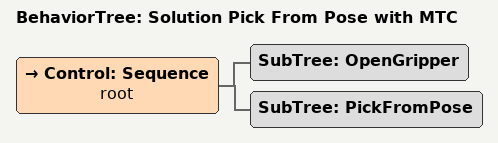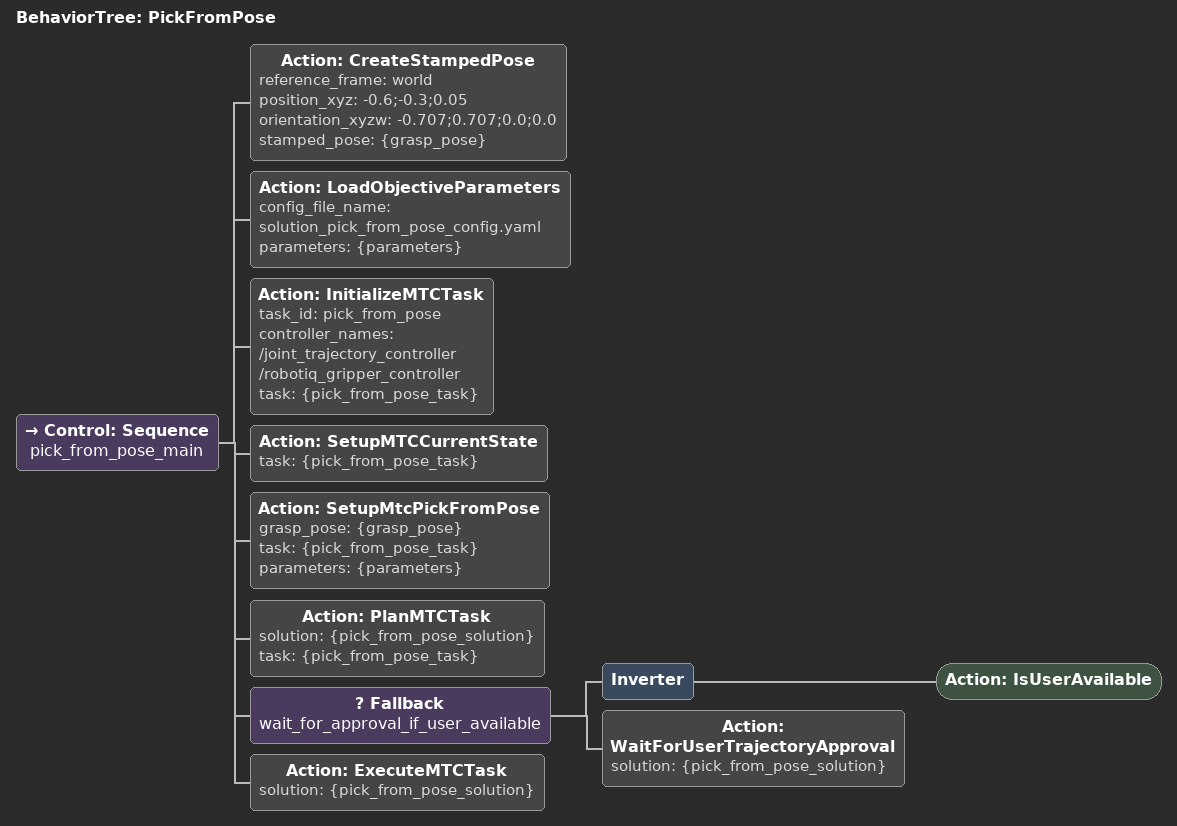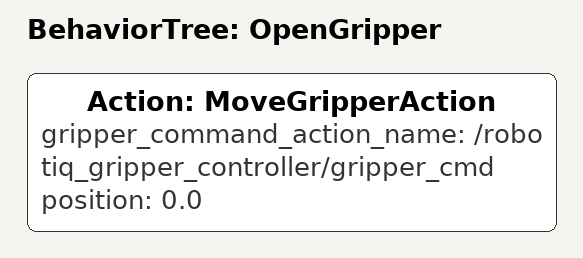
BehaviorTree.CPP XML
<?xml version='1.0' encoding='UTF-8'?>
<root BTCPP_format="4" main_tree_to_execute="Solution Pick From Pose with MTC">
  <BehaviorTree ID="Solution Pick From Pose with MTC" _description="Pick up and lift an object at a specified pose.">
    <Control ID="Sequence" name="root">
      <SubTree ID="OpenGripper"/>
      <SubTree ID="PickFromPose"/>
    </Control>
  </BehaviorTree>
  <BehaviorTree ID="PickFromPose" _description="Pick up and lift an object at a specified pose.">
    <Control ID="Sequence" name="pick_from_pose_main">
      <Action ID="CreateStampedPose" reference_frame="world" position_xyz="-0.6;-0.3;0.05" orientation_xyzw="-0.707;0.707;0.0;0.0" stamped_pose="{grasp_pose}"/>
      <Action ID="LoadObjectiveParameters" config_file_name="solution_pick_from_pose_config.yaml" parameters="{parameters}"/>
      <Action ID="InitializeMTCTask" task_id="pick_from_pose" controller_names="/joint_trajectory_controller /robotiq_gripper_controller" task="{pick_from_pose_task}"/>
      <Action ID="SetupMTCCurrentState" task="{pick_from_pose_task}"/>
      <Action ID="SetupMtcPickFromPose" grasp_pose="{grasp_pose}" task="{pick_from_pose_task}" parameters="{parameters}"/>
      <Action ID="PlanMTCTask" solution="{pick_from_pose_solution}" task="{pick_from_pose_task}"/>
      <Fallback name="wait_for_approval_if_user_available">
        <Inverter>
          <Action ID="IsUserAvailable"/>
        </Inverter>
        <Action ID="WaitForUserTrajectoryApproval" solution="{pick_from_pose_solution}"/>
      </Fallback>
      <Action ID="ExecuteMTCTask" solution="{pick_from_pose_solution}"/>
    </Control>
  </BehaviorTree>
  <BehaviorTree ID="OpenGripper" _description="Pick up and lift an object at a specified pose.">
    <Action ID="MoveGripperAction" gripper_command_action_name="/robotiq_gripper_controller/gripper_cmd" position="0.0"/>
  </BehaviorTree>
</root>
